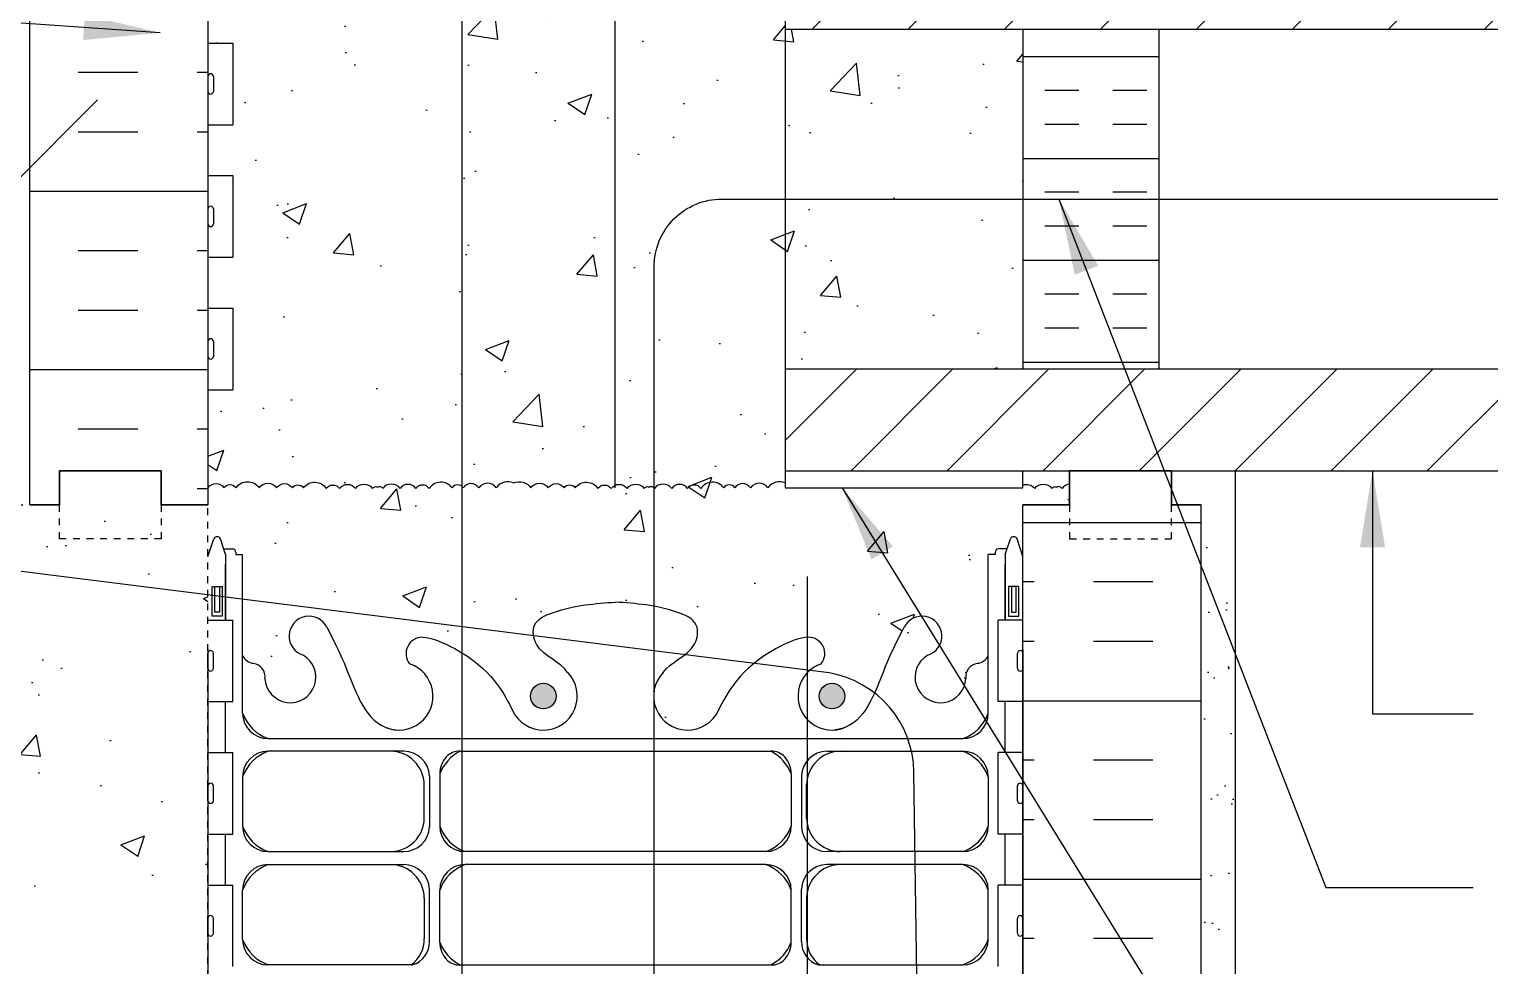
# Model space of a CAD drawing. Header units: inches. Extents: x 152.5 to 206.4, y 119 to 191.6.
# Drawn here: x 173.12 to 194.63, y 155.29 to 169.07 of the extents above; entities that cross this region are included whole.
import ezdxf

# ---------------------------------------------------------------- set-up
doc = ezdxf.new("R2010")
doc.units = ezdxf.units.IN
doc.header["$LTSCALE"] = 0.5
doc.header["$MEASUREMENT"] = 0
doc.linetypes.add('DASHED2', pattern=[0.375, 0.25, -0.125])
doc.linetypes.add('HIDDEN2', pattern=[0.1875, 0.125, -0.0625])
for name, color, linetype in [('HATCH', 12, 'Continuous'), ('Hidden2', 12, 'HIDDEN2'), ('line25', 2, 'Continuous'), ('LINE3', 3, 'Continuous'), ('LINE50', 5, 'Continuous'), ('LINE9', 9, 'Continuous'), ('TEXT', 4, 'Continuous'), ('Web_Edge', 9, 'Continuous')]:
    doc.layers.add(name, color=color, linetype=linetype)
doc.styles.add('DIM', font='romans.shx', dxfattribs={"width": 0.7})
doc.dimstyles.new('ext_12', dxfattribs={"dimscale": 12, "dimtxt": 0.09375, "dimasz": 0.09375, "dimexe": 0.09375, "dimexo": 0.0625, "dimgap": 0.0625, "dimtad": 1, "dimdec": 1, "dimzin": 3, "dimdsep": 46, "dimlunit": 4, "dimtxsty": 'DIM', "dimcen": 0.09, "dimdle": 0.09375, "dimclrt": 4, "dimadec": 0, "dimazin": 0, "dimtfac": 1, "dimtdec": 1, "dimtmove": 2, "dimatfit": 3, "dimfxl": 1, "dimfrac": 2, "dimtolj": 1, "dimtzin": 0, "dimarcsym": 0})
pattern_1 = [(180, (83.5751, 15.6684), (-2e-16, -1.5), []), (180, (83.5751, 15.1684), (-2e-16, -1.5), [0.5, -0.5]), (180, (83.5751, 14.6684), (-2e-16, -1.5), [0.5, -0.5])]
pattern_2 = [(45, (83.5751, 15.6684), (-0.707107, 0.707107), [])]
pattern_3 = [(50, (0, 0), (3.5863, -0.31376), [0.375, -4.125]), (355, (0, 0), (-0.693757, 3.76096), [0.3, -3.3]), (100.4514, (0.299, -0.026), (2.892544, 3.4472), [0.3187, -3.50571]), (46.1842, (0, 1), (5.33621, -0.8276), [0.5625, -6.1875]), (96.6356, (0.4447, 0.931), (4.67331, 4.87059), [0.47805, -5.25857]), (351.1842, (0, 1), (4.67331, 4.87059), [0.45, -4.95]), (21, (0.5, 0.75), (2.984535, -2.013094), [0.375, -4.125]), (326, (0.5, 0.75), (1.216577, 3.62575), [0.3, -3.3]), (71.4514, (0.7487, 0.5822), (4.20111, 1.612656), [0.3187, -3.50571]), (37.5, (0, 0), (0.060799, 1.664469), [0, -3.26, 0, -3.35, 0, -3.3125]), (7.5, (0, 0), (1.315348, 1.972059), [0, -1.91, 0, -3.185, 0, -1.2625]), (327.5, (-1.115, 0), (2.669112, -0.1127744), [0, -1.25, 0, -3.9, 0, -5.175]), (317.5, (-1.615, 0), (2.91593, 0.500525), [0, -1.625, 0, -2.59, 0, -3.675])]

msp = doc.modelspace()

# ---------------------------------------------------------------- hatches: boundary and pattern name
at = {"layer": 'HATCH'}
h = msp.add_hatch(dxfattribs=at)
h.set_pattern_fill('AR-CONC', color=256, scale=0.5)
h.set_pattern_definition(pattern_3)
h.paths.add_polyline_path([(184.253, 170.57), (176.32, 170.57, 0.243307), (176.118, 170.462), (176.118, 169.615), (176.077, 169.615), (176.077, 169.07), (175.827, 169.07), (175.827, 169.615), (175.753, 169.615), (175.753, 168.865), (176.118, 168.865), (176.118, 167.665), (175.753, 167.665), (175.753, 166.915), (176.118, 166.915), (176.118, 165.715), (175.753, 165.715), (175.753, 164.965), (176.118, 164.965), (176.118, 163.765), (175.753, 163.765), (175.753, 162.321, -0.522611), (175.989, 162.322, -0.520567), (176.166, 162.322, -0.520567), (176.507, 162.322, -0.520567), (176.764, 162.322, -0.520567), (176.996, 162.322, -0.520567), (177.16, 162.322, -0.520567), (177.494, 162.311, -0.520567), (177.691, 162.311, -0.520567), (177.926, 162.311, -0.520567), (178.177, 162.311, -0.434064), (178.253, 162.329, -0.434064), (178.329, 162.311, -0.520567), (178.581, 162.311, -0.520567), (178.815, 162.311, -0.520567), (179.012, 162.311, -0.520567), (179.347, 162.322, -0.520567), (179.51, 162.322, -0.520567), (179.742, 162.322, -0.520567), (179.999, 162.322, -0.357181), (180.253, 162.393, -0.357181), (180.507, 162.322, -0.520567), (180.764, 162.322, -0.520567), (180.996, 162.322, -0.520567), (181.16, 162.322, -0.520567), (181.494, 162.311, -0.520567), (181.691, 162.311, -0.520567), (181.926, 162.311, -0.520567), (182.177, 162.311, -0.434064), (182.253, 162.329, -0.434064), (182.329, 162.311, -0.520567), (182.581, 162.311, -0.520567), (182.815, 162.311, -0.520567), (183.012, 162.311, -0.520567), (183.347, 162.322, -0.520567), (183.51, 162.322, -0.520567), (183.742, 162.322, -0.520567), (183.999, 162.322, -0.357181), (184.253, 162.393), (184.253, 162.57)])
h.paths.add_polyline_path([(187.753, 169.07), (184.253, 169.07), (184.253, 164.07), (187.753, 164.07)])
h.paths.add_polyline_path([(187.753, 189.07), (180.628, 189.07), (179.628, 188.07), (179.628, 189.07), (179.628, 190.07), (178.628, 189.07), (175.753, 189.07), (175.753, 186.262, 0.088416), (175.899, 186.165), (175.989, 186.165), (175.989, 186.123, -0.249069), (176.099, 185.916), (176.099, 185.848, -0.414214), (176.037, 185.786), (175.989, 185.786), (175.989, 185.716), (176.094, 185.716, -0.155529), (176.27, 185.582, 0.180914), (176.688, 185.27), (178.268, 184.917, 0.054974), (178.595, 184.881), (181.753, 184.881), (184.911, 184.881, 0.054974), (185.238, 184.917), (186.819, 185.27, 0.180914), (187.237, 185.582, -0.155529), (187.412, 185.716), (187.517, 185.716), (187.517, 185.786), (187.47, 185.786, -0.414214), (187.407, 185.848), (187.407, 185.916, -0.249069), (187.517, 186.123), (187.517, 186.165), (187.607, 186.165, 0.088413), (187.753, 186.262)])
h = msp.add_hatch(dxfattribs=at)
h.set_pattern_fill('AR-CONC', color=256, scale=0.5)
h.set_pattern_definition(pattern_3)
edge = h.paths.add_edge_path()
edge.add_line((187.243, 179.341), (187.343, 179.341))
edge.add_line((187.343, 179.341), (187.343, 179.371))
edge.add_arc((187.393, 179.371), 0.05, 90, 180, ccw=False)
edge.add_line((187.393, 179.421), (187.519, 179.421))
edge.add_line((187.519, 179.421), (187.568, 179.571))
edge.add_arc((187.618, 179.544), 0.0567, 28.0725, 151.9275, ccw=False)
edge.add_line((187.668, 179.571), (187.753, 179.31))
edge.add_line((187.753, 179.31), (187.753, 179.341))
edge.add_line((187.753, 179.341), (187.753, 180.07))
edge.add_line((187.753, 180.07), (187.753, 182.07))
edge.add_arc((187.407, 181.709), 0.5, 46.2109, 66.4218)
edge.add_line((187.607, 182.167), (187.517, 182.167))
edge.add_line((187.517, 182.167), (187.517, 182.209))
edge.add_arc((187.657, 182.416), 0.25, 180, 235.9442, ccw=False)
edge.add_line((187.407, 182.416), (187.407, 182.483))
edge.add_arc((187.47, 182.483), 0.0625, 90, 180, ccw=False)
edge.add_line((187.47, 182.546), (187.517, 182.546))
edge.add_line((187.517, 182.546), (187.517, 182.616))
edge.add_line((187.517, 182.616), (187.412, 182.616))
edge.add_arc((187.45, 182.266), 0.352, 96.1291, 141.5331)
edge.add_arc((187.073, 182.534), 0.113, 167.8156, 334.0569, ccw=False)
edge.add_arc((186.587, 182.539), 0.375, 2.9237, 239.8675)
edge.add_arc((186.267, 181.946), 0.3, -152.403, 63.9425, ccw=False)
edge.add_spline(control_points=[(186.001, 181.807), (185.915, 181.973), (185.662, 182.463), (185.468, 183.144), (185.142, 183.275)], knot_values=[0, 0, 0, 0, 0.579211, 1.703896, 1.703896, 1.703896, 1.703896], degree=3, periodic=0)
edge.add_spline(control_points=[(185.142, 183.275), (185.093, 183.295), (185.039, 183.307), (184.982, 183.316)], knot_values=[1.703896, 1.703896, 1.703896, 1.703896, 1.875321, 1.875321, 1.875321, 1.875321], degree=3, periodic=0)
edge.add_arc((184.941, 182.817), 0.5, 85.2926, 251.7937)
edge.add_arc((184.594, 182.192), 0.242, -90, 38.2327, ccw=False)
edge.add_spline(control_points=[(184.594, 181.95), (184.473, 181.948), (183.654, 182.3), (183.409, 182.747), (183.27, 183.027)], knot_values=[0.038125, 0.038125, 0.038125, 0.038125, 0.320663, 1.237398, 1.237398, 1.237398, 1.237398], degree=3, periodic=0)
edge.add_arc((182.816, 182.817), 0.5, 24.819, 224.1875)
edge.add_spline(control_points=[(182.457, 182.469), (182.565, 182.306), (182.925, 182.215), (183.001, 181.72), (182.453, 181.484), (182.05, 181.455), (181.753, 181.434)], knot_values=[0.229407, 0.229407, 0.229407, 0.229407, 0.844432, 1.128849, 1.464331, 2.389004, 2.389004, 2.389004, 2.389004], degree=3, periodic=0)
edge.add_spline(control_points=[(181.753, 181.434), (181.457, 181.455), (181.053, 181.484), (180.505, 181.72), (180.582, 182.215), (180.942, 182.306), (181.049, 182.469)], knot_values=[0.229407, 0.229407, 0.229407, 0.229407, 1.15408, 1.489562, 1.773979, 2.389004, 2.389004, 2.389004, 2.389004], degree=3, periodic=0)
edge.add_arc((180.691, 182.817), 0.5, 315.8125, 515.181)
edge.add_spline(control_points=[(180.237, 183.027), (180.097, 182.747), (179.852, 182.3), (179.033, 181.948), (178.912, 181.95)], knot_values=[0.038125, 0.038125, 0.038125, 0.038125, 0.95486, 1.237398, 1.237398, 1.237398, 1.237398], degree=3, periodic=0)
edge.add_arc((178.912, 182.192), 0.242, 141.7673, 270, ccw=False)
edge.add_arc((178.566, 182.817), 0.5, 288.2063, 454.7074)
edge.add_spline(control_points=[(178.525, 183.316), (178.468, 183.307), (178.414, 183.295), (178.364, 183.275)], knot_values=[1.703896, 1.703896, 1.703896, 1.703896, 1.875321, 1.875321, 1.875321, 1.875321], degree=3, periodic=0)
edge.add_spline(control_points=[(178.364, 183.275), (178.038, 183.144), (177.844, 182.463), (177.591, 181.973), (177.505, 181.807)], knot_values=[0, 0, 0, 0, 1.124685, 1.703896, 1.703896, 1.703896, 1.703896], degree=3, periodic=0)
edge.add_arc((177.239, 181.946), 0.3, 116.0575, 333.031, ccw=False)
edge.add_arc((176.919, 182.539), 0.375, 300.1325, 537.0763)
edge.add_arc((176.434, 182.534), 0.113, -154.0569, 12.1844, ccw=False)
edge.add_arc((176.057, 182.266), 0.352, 38.4669, 83.8709)
edge.add_line((176.094, 182.616), (175.989, 182.616))
edge.add_line((175.989, 182.616), (175.989, 182.546))
edge.add_line((175.989, 182.546), (176.037, 182.546))
edge.add_arc((176.037, 182.483), 0.0625, 0, 90, ccw=False)
edge.add_line((176.099, 182.483), (176.099, 182.416))
edge.add_arc((175.849, 182.416), 0.25, 304.0558, 360, ccw=False)
edge.add_line((175.989, 182.209), (175.989, 182.167))
edge.add_line((175.989, 182.167), (175.899, 182.167))
edge.add_arc((176.099, 181.709), 0.5, 113.5782, 133.7891)
edge.add_line((175.753, 182.07), (175.753, 180.07))
edge.add_line((175.753, 180.07), (175.753, 179.31))
edge.add_line((175.753, 179.31), (175.838, 179.571))
edge.add_arc((175.888, 179.544), 0.0567, 28.0725, 151.9275, ccw=False)
edge.add_line((175.938, 179.571), (175.987, 179.421))
edge.add_line((175.987, 179.421), (176.113, 179.421))
edge.add_arc((176.113, 179.371), 0.05, 0, 90, ccw=False)
edge.add_line((176.163, 179.371), (176.163, 179.341))
edge.add_line((176.163, 179.341), (176.263, 179.341))
edge.add_line((176.263, 179.341), (176.263, 177.851))
edge.add_arc((176.438, 177.928), 0.19, 203.6316, 265.6964)
edge.add_arc((176.394, 177.54), 0.2, -7.1071, 81.62, ccw=False)
edge.add_arc((176.967, 177.534), 0.375, 182.9237, 419.8675)
edge.add_arc((177.241, 178.139), 0.293, 25.7984, 253.0731, ccw=False)
edge.add_spline(control_points=[(177.505, 178.267), (177.591, 178.1), (177.844, 177.61), (178.038, 176.929), (178.364, 176.799)], knot_values=[0, 0, 0, 0, 0.579211, 1.703896, 1.703896, 1.703896, 1.703896], degree=3, periodic=0)
edge.add_spline(control_points=[(178.364, 176.799), (178.414, 176.779), (178.468, 176.766), (178.525, 176.758)], knot_values=[1.703896, 1.703896, 1.703896, 1.703896, 1.875321, 1.875321, 1.875321, 1.875321], degree=3, periodic=0)
edge.add_arc((178.566, 177.256), 0.5, 265.2926, 431.7937)
edge.add_arc((178.912, 177.881), 0.242, 90, 218.2327, ccw=False)
edge.add_spline(control_points=[(178.912, 178.123), (179.033, 178.125), (179.852, 177.774), (180.097, 177.326), (180.237, 177.046)], knot_values=[0.038125, 0.038125, 0.038125, 0.038125, 0.320663, 1.237398, 1.237398, 1.237398, 1.237398], degree=3, periodic=0)
edge.add_arc((180.691, 177.256), 0.5, 204.819, 404.1875)
edge.add_spline(control_points=[(181.049, 177.605), (180.942, 177.768), (180.582, 177.858), (180.505, 178.354), (181.053, 178.59), (181.457, 178.618), (181.753, 178.639)], knot_values=[0.229407, 0.229407, 0.229407, 0.229407, 0.844432, 1.128849, 1.464331, 2.389004, 2.389004, 2.389004, 2.389004], degree=3, periodic=0)
edge.add_spline(control_points=[(181.753, 178.639), (182.05, 178.618), (182.453, 178.59), (183.001, 178.354), (182.925, 177.858), (182.565, 177.768), (182.457, 177.605)], knot_values=[0.229407, 0.229407, 0.229407, 0.229407, 1.15408, 1.489562, 1.773979, 2.389004, 2.389004, 2.389004, 2.389004], degree=3, periodic=0)
edge.add_arc((182.816, 177.256), 0.5, 135.8125, 335.181)
edge.add_spline(control_points=[(183.27, 177.046), (183.409, 177.326), (183.654, 177.774), (184.473, 178.125), (184.594, 178.123)], knot_values=[0.038125, 0.038125, 0.038125, 0.038125, 0.95486, 1.237398, 1.237398, 1.237398, 1.237398], degree=3, periodic=0)
edge.add_arc((184.594, 177.881), 0.242, -38.2327, 90, ccw=False)
edge.add_arc((184.941, 177.256), 0.5, 108.2063, 274.7074)
edge.add_spline(control_points=[(184.982, 176.758), (185.039, 176.766), (185.093, 176.779), (185.142, 176.799)], knot_values=[1.703896, 1.703896, 1.703896, 1.703896, 1.875321, 1.875321, 1.875321, 1.875321], degree=3, periodic=0)
edge.add_spline(control_points=[(185.142, 176.799), (185.468, 176.929), (185.662, 177.61), (185.915, 178.1), (186.001, 178.267)], knot_values=[0, 0, 0, 0, 1.124685, 1.703896, 1.703896, 1.703896, 1.703896], degree=3, periodic=0)
edge.add_arc((186.266, 178.139), 0.293, -73.0731, 154.2016, ccw=False)
edge.add_arc((186.539, 177.534), 0.375, 120.1325, 357.0763)
edge.add_arc((187.112, 177.54), 0.2, 98.3788, 187.1071, ccw=False)
edge.add_arc((187.069, 177.928), 0.19, 274.3061, 336.3703)
edge.add_line((187.243, 177.851), (187.243, 179.341))
edge = h.paths.add_edge_path()
edge.add_arc((187.069, 146.211), 0.19, 23.6297, 85.6939)
edge.add_arc((187.112, 146.599), 0.2, 172.8929, 261.6212, ccw=False)
edge.add_arc((186.539, 146.605), 0.375, 2.9237, 239.8675)
edge.add_arc((186.266, 146), 0.293, -154.2016, 73.0731, ccw=False)
edge.add_spline(control_points=[(186.001, 145.872), (185.915, 146.039), (185.662, 146.529), (185.468, 147.21), (185.142, 147.34)], knot_values=[0, 0, 0, 0, 0.579211, 1.703896, 1.703896, 1.703896, 1.703896], degree=3, periodic=0)
edge.add_spline(control_points=[(185.142, 147.34), (185.093, 147.36), (185.039, 147.373), (184.982, 147.381)], knot_values=[1.703896, 1.703896, 1.703896, 1.703896, 1.875321, 1.875321, 1.875321, 1.875321], degree=3, periodic=0)
edge.add_arc((184.941, 146.883), 0.5, 85.2926, 251.7937)
edge.add_arc((184.594, 146.258), 0.242, -90, 38.2327, ccw=False)
edge.add_spline(control_points=[(184.594, 146.016), (184.473, 146.014), (183.654, 146.365), (183.409, 146.813), (183.27, 147.093)], knot_values=[0.038125, 0.038125, 0.038125, 0.038125, 0.320663, 1.237398, 1.237398, 1.237398, 1.237398], degree=3, periodic=0)
edge.add_arc((182.816, 146.883), 0.5, 24.819, 224.1875)
edge.add_spline(control_points=[(182.457, 146.534), (182.565, 146.371), (182.925, 146.281), (183.001, 145.785), (182.453, 145.549), (182.05, 145.521), (181.753, 145.5)], knot_values=[0.229407, 0.229407, 0.229407, 0.229407, 0.844432, 1.128849, 1.464331, 2.389004, 2.389004, 2.389004, 2.389004], degree=3, periodic=0)
edge.add_spline(control_points=[(181.753, 145.5), (181.457, 145.521), (181.053, 145.549), (180.505, 145.785), (180.582, 146.281), (180.942, 146.371), (181.049, 146.534)], knot_values=[0.229407, 0.229407, 0.229407, 0.229407, 1.15408, 1.489562, 1.773979, 2.389004, 2.389004, 2.389004, 2.389004], degree=3, periodic=0)
edge.add_arc((180.691, 146.883), 0.5, 315.8125, 515.181)
edge.add_spline(control_points=[(180.237, 147.093), (180.097, 146.813), (179.852, 146.365), (179.033, 146.014), (178.912, 146.016)], knot_values=[0.038125, 0.038125, 0.038125, 0.038125, 0.95486, 1.237398, 1.237398, 1.237398, 1.237398], degree=3, periodic=0)
edge.add_arc((178.912, 146.258), 0.242, 141.7673, 270, ccw=False)
edge.add_arc((178.566, 146.883), 0.5, 288.2063, 454.7074)
edge.add_spline(control_points=[(178.525, 147.381), (178.468, 147.373), (178.414, 147.36), (178.364, 147.34)], knot_values=[1.703896, 1.703896, 1.703896, 1.703896, 1.875321, 1.875321, 1.875321, 1.875321], degree=3, periodic=0)
edge.add_spline(control_points=[(178.364, 147.34), (178.038, 147.21), (177.844, 146.529), (177.591, 146.039), (177.505, 145.872)], knot_values=[0, 0, 0, 0, 1.124685, 1.703896, 1.703896, 1.703896, 1.703896], degree=3, periodic=0)
edge.add_arc((177.241, 146), 0.293, 106.9269, 334.2016, ccw=False)
edge.add_arc((176.967, 146.605), 0.375, 300.1325, 537.0763)
edge.add_arc((176.394, 146.599), 0.2, -81.62, 7.1071, ccw=False)
edge.add_arc((176.438, 146.211), 0.19, 94.3036, 156.3684)
edge.add_line((176.263, 146.288), (176.263, 144.798))
edge.add_line((176.263, 144.798), (176.163, 144.798))
edge.add_line((176.163, 144.798), (176.163, 144.768))
edge.add_arc((176.113, 144.768), 0.05, -90, 0, ccw=False)
edge.add_line((176.113, 144.718), (175.987, 144.718))
edge.add_line((175.987, 144.718), (175.938, 144.568))
edge.add_arc((175.888, 144.595), 0.0567, 208.0725, 331.9275, ccw=False)
edge.add_line((175.838, 144.568), (175.753, 144.829))
edge.add_line((175.753, 144.829), (175.753, 144.069))
edge.add_line((175.753, 144.069), (180.955, 144.069))
edge.add_line((180.955, 144.069), (181.951, 143.072))
edge.add_line((181.951, 143.072), (181.951, 144.072))
edge.add_line((181.951, 144.072), (181.951, 145.072))
edge.add_line((181.951, 145.072), (182.955, 144.069))
edge.add_line((182.955, 144.069), (187.753, 144.069))
edge.add_line((187.753, 144.069), (187.753, 144.829))
edge.add_line((187.753, 144.829), (187.668, 144.568))
edge.add_arc((187.618, 144.595), 0.0567, 208.0725, 331.9275, ccw=False)
edge.add_line((187.568, 144.568), (187.519, 144.718))
edge.add_line((187.519, 144.718), (187.393, 144.718))
edge.add_arc((187.393, 144.768), 0.05, 180, 270, ccw=False)
edge.add_line((187.343, 144.768), (187.343, 144.798))
edge.add_line((187.343, 144.798), (187.243, 144.798))
edge.add_line((187.243, 144.798), (187.243, 146.288))
h = msp.add_hatch(dxfattribs=at)
h.set_pattern_fill('INSUL', color=256, scale=7, style=0)
h.set_pattern_definition([(0, (-2750.4083, -234.94), (0, 2.625), []), (0, (-2750.4083, -234.065), (0, 2.625), [0.875, -0.875]), (0, (-2750.4083, -233.19), (0, 2.625), [0.875, -0.875])])
h.paths.add_polyline_path([(173.128, 162.07), (173.566, 162.07), (173.566, 162.57), (175.066, 162.57), (175.066, 162.07), (175.753, 162.07), (175.753, 180.07), (175.066, 180.07), (175.066, 180.57), (173.566, 180.57), (173.566, 180.07), (173.128, 180.07)])
h = msp.add_hatch(dxfattribs=at)
h.set_pattern_fill('ANSI31', color=256, scale=8, style=0)
h.set_pattern_definition(pattern_2)
h.paths.add_polyline_path([(199.008, 169.07), (199.008, 170.57), (184.253, 170.57), (184.253, 169.07)])
h = msp.add_hatch(dxfattribs=at)
h.set_pattern_fill('INSUL', color=256, scale=4, angle=180, style=0)
h.set_pattern_definition(pattern_1)
h.paths.add_polyline_path([(189.753, 169.07), (187.753, 169.07), (187.753, 166.571), (189.753, 166.571)])
h = msp.add_hatch(dxfattribs=at)
h.set_pattern_fill('INSUL', color=256, scale=4, angle=180, style=0)
h.set_pattern_definition(pattern_1)
h.paths.add_polyline_path([(187.753, 164.07), (189.753, 164.07), (189.753, 166.571), (187.753, 166.571)])
h = msp.add_hatch(dxfattribs=at)
h.set_pattern_fill('ANSI31', color=256, scale=8, style=0)
h.set_pattern_definition(pattern_2)
h.paths.add_polyline_path([(199.008, 162.57), (199.008, 164.07), (184.253, 164.07), (184.253, 162.57)])
h = msp.add_hatch(dxfattribs=at)
h.set_pattern_fill('AR-CONC', color=256, scale=0.5)
edge = h.paths.add_edge_path()
edge.add_line((187.243, 161.341), (187.343, 161.341))
edge.add_line((187.343, 161.341), (187.343, 161.371))
edge.add_arc((187.393, 161.371), 0.05, 90, 180, ccw=False)
edge.add_line((187.393, 161.421), (187.519, 161.421))
edge.add_line((187.519, 161.421), (187.568, 161.571))
edge.add_arc((187.618, 161.544), 0.0567, 28.0725, 151.9275, ccw=False)
edge.add_line((187.668, 161.571), (187.753, 161.31))
edge.add_line((187.753, 161.31), (187.753, 162.07))
edge.add_line((187.753, 162.07), (188.441, 162.07))
edge.add_line((188.441, 162.07), (188.441, 162.376))
edge.add_arc((188.455, 162.223), 0.153, 95.3222, 145)
edge.add_arc((188.283, 162.285), 0.0536, 29.6439, 123.4997)
edge.add_arc((188.224, 162.285), 0.0536, 56.5003, 150.3561)
edge.add_arc((188.052, 162.223), 0.153, 35, 145)
edge.add_arc((187.808, 162.229), 0.143, 35, 112.6796)
edge.add_line((187.753, 162.361), (187.753, 162.32))
edge.add_line((187.753, 162.32), (184.253, 162.32))
edge.add_line((184.253, 162.32), (184.253, 162.393))
edge.add_arc((184.17, 162.202), 0.208, 66.3769, 145)
edge.add_arc((183.871, 162.232), 0.157, 35, 145)
edge.add_arc((183.626, 162.241), 0.142, 35, 145)
edge.add_arc((183.428, 162.265), 0.1, 35, 145)
edge.add_arc((183.183, 162.199), 0.204, 36.87, 146.87)
edge.add_arc((182.914, 162.242), 0.12, 35, 145)
edge.add_arc((182.698, 162.229), 0.143, 35, 145)
edge.add_arc((182.455, 162.223), 0.153, 35, 145)
edge.add_arc((182.283, 162.285), 0.0536, 29.6439, 123.4997)
edge.add_arc((182.224, 162.285), 0.0536, 56.5003, 150.3561)
edge.add_arc((182.052, 162.223), 0.153, 35, 145)
edge.add_arc((181.808, 162.229), 0.143, 35, 145)
edge.add_arc((181.593, 162.242), 0.12, 35, 145)
edge.add_arc((181.323, 162.199), 0.204, 33.13, 143.13)
edge.add_arc((181.078, 162.265), 0.1, 35, 145)
edge.add_arc((180.88, 162.241), 0.142, 35, 145)
edge.add_arc((180.636, 162.232), 0.157, 35, 145)
edge.add_arc((180.337, 162.202), 0.208, 35, 113.6231)
edge.add_arc((180.17, 162.202), 0.208, 66.3769, 145)
edge.add_arc((179.871, 162.232), 0.157, 35, 145)
edge.add_arc((179.626, 162.241), 0.142, 35, 145)
edge.add_arc((179.428, 162.265), 0.1, 35, 145)
edge.add_arc((179.183, 162.199), 0.204, 36.87, 146.87)
edge.add_arc((178.914, 162.242), 0.12, 35, 145)
edge.add_arc((178.698, 162.229), 0.143, 35, 145)
edge.add_arc((178.455, 162.223), 0.153, 35, 145)
edge.add_arc((178.283, 162.285), 0.0536, 29.6439, 123.4997)
edge.add_arc((178.224, 162.285), 0.0536, 56.5003, 150.3561)
edge.add_arc((178.052, 162.223), 0.153, 35, 145)
edge.add_arc((177.808, 162.229), 0.143, 35, 145)
edge.add_arc((177.593, 162.242), 0.12, 35, 145)
edge.add_arc((177.323, 162.199), 0.204, 33.13, 143.13)
edge.add_arc((177.078, 162.265), 0.1, 35, 145)
edge.add_arc((176.88, 162.241), 0.142, 35, 145)
edge.add_arc((176.636, 162.232), 0.157, 35, 145)
edge.add_arc((176.337, 162.202), 0.208, 35, 145)
edge.add_arc((176.077, 162.26), 0.108, 35, 145)
edge.add_arc((175.871, 162.24), 0.143, 35, 145.3683)
edge.add_line((175.753, 162.321), (175.753, 162.07))
edge.add_line((175.753, 162.07), (175.753, 161.31))
edge.add_line((175.753, 161.31), (175.838, 161.571))
edge.add_arc((175.888, 161.544), 0.0567, 28.0725, 151.9275, ccw=False)
edge.add_line((175.938, 161.571), (175.987, 161.421))
edge.add_line((175.987, 161.421), (176.113, 161.421))
edge.add_arc((176.113, 161.371), 0.05, 0, 90, ccw=False)
edge.add_line((176.163, 161.371), (176.163, 161.341))
edge.add_line((176.163, 161.341), (176.263, 161.341))
edge.add_line((176.263, 161.341), (176.263, 159.851))
edge.add_arc((176.438, 159.928), 0.19, 203.6316, 265.6964)
edge.add_arc((176.394, 159.54), 0.2, -7.1071, 81.62, ccw=False)
edge.add_arc((176.967, 159.534), 0.375, 182.9237, 419.8675)
edge.add_arc((177.241, 160.139), 0.293, 25.7984, 253.0731, ccw=False)
edge.add_spline(control_points=[(177.505, 160.267), (177.591, 160.1), (177.844, 159.61), (178.038, 158.929), (178.364, 158.799)], knot_values=[0, 0, 0, 0, 0.579211, 1.703896, 1.703896, 1.703896, 1.703896], degree=3, periodic=0)
edge.add_spline(control_points=[(178.364, 158.799), (178.414, 158.779), (178.468, 158.766), (178.525, 158.758)], knot_values=[1.703896, 1.703896, 1.703896, 1.703896, 1.875321, 1.875321, 1.875321, 1.875321], degree=3, periodic=0)
edge.add_arc((178.566, 159.256), 0.5, 265.2926, 431.7937)
edge.add_arc((178.912, 159.881), 0.242, 90, 218.2327, ccw=False)
edge.add_spline(control_points=[(178.912, 160.123), (179.033, 160.125), (179.852, 159.774), (180.097, 159.326), (180.237, 159.046)], knot_values=[0.038125, 0.038125, 0.038125, 0.038125, 0.320663, 1.237398, 1.237398, 1.237398, 1.237398], degree=3, periodic=0)
edge.add_arc((180.691, 159.256), 0.5, 204.819, 404.1875)
edge.add_spline(control_points=[(181.049, 159.605), (180.942, 159.768), (180.582, 159.858), (180.505, 160.354), (181.053, 160.59), (181.457, 160.618), (181.753, 160.639)], knot_values=[0.229407, 0.229407, 0.229407, 0.229407, 0.844432, 1.128849, 1.464331, 2.389004, 2.389004, 2.389004, 2.389004], degree=3, periodic=0)
edge.add_spline(control_points=[(181.753, 160.639), (182.05, 160.618), (182.453, 160.59), (183.001, 160.354), (182.925, 159.858), (182.565, 159.768), (182.457, 159.605)], knot_values=[0.229407, 0.229407, 0.229407, 0.229407, 1.15408, 1.489562, 1.773979, 2.389004, 2.389004, 2.389004, 2.389004], degree=3, periodic=0)
edge.add_arc((182.816, 159.256), 0.5, 135.8125, 335.181)
edge.add_spline(control_points=[(183.27, 159.046), (183.409, 159.326), (183.654, 159.774), (184.473, 160.125), (184.594, 160.123)], knot_values=[0.038125, 0.038125, 0.038125, 0.038125, 0.95486, 1.237398, 1.237398, 1.237398, 1.237398], degree=3, periodic=0)
edge.add_arc((184.594, 159.881), 0.242, -38.2327, 90, ccw=False)
edge.add_arc((184.941, 159.256), 0.5, 108.2063, 274.7074)
edge.add_spline(control_points=[(184.982, 158.758), (185.039, 158.766), (185.093, 158.779), (185.142, 158.799)], knot_values=[1.703896, 1.703896, 1.703896, 1.703896, 1.875321, 1.875321, 1.875321, 1.875321], degree=3, periodic=0)
edge.add_spline(control_points=[(185.142, 158.799), (185.468, 158.929), (185.662, 159.61), (185.915, 160.1), (186.001, 160.267)], knot_values=[0, 0, 0, 0, 1.124685, 1.703896, 1.703896, 1.703896, 1.703896], degree=3, periodic=0)
edge.add_arc((186.266, 160.139), 0.293, -73.0731, 154.2016, ccw=False)
edge.add_arc((186.539, 159.534), 0.375, 120.1325, 357.0763)
edge.add_arc((187.112, 159.54), 0.2, 98.3788, 187.1071, ccw=False)
edge.add_arc((187.069, 159.928), 0.19, 274.3061, 336.3703)
edge.add_line((187.243, 159.851), (187.243, 161.341))
h = msp.add_hatch(dxfattribs=at)
h.set_pattern_fill('INSUL', color=256, scale=7, style=0)
h.set_pattern_definition([(180, (3113.9148, -252.94), (0, 2.625), []), (180, (3113.9148, -252.065), (0, 2.625), [0.875, -0.875]), (180, (3113.9148, -251.19), (0, 2.625), [0.875, -0.875])])
h.paths.add_polyline_path([(190.378, 144.07), (189.941, 144.07), (189.941, 144.57), (188.441, 144.57), (188.441, 144.07), (187.753, 144.07), (187.753, 162.07), (188.441, 162.07), (188.441, 162.57), (189.941, 162.57), (189.941, 162.07), (190.378, 162.07)])
h = msp.add_hatch(dxfattribs=at)
h.set_pattern_fill('INSUL', color=256, scale=7, style=0)
h.set_pattern_definition([(0, (-2826.7375, -278.5128), (0, 2.625), []), (0, (-2826.7375, -277.6378), (0, 2.625), [0.875, -0.875]), (0, (-2826.7375, -276.7628), (0, 2.625), [0.875, -0.875])])
h.paths.add_polyline_path([(170.328, 157.07, -0.079579), (169.328, 160.32), (169.328, 162.07), (168.628, 162.07), (168.628, 157.07, 0.131652), (169.298, 154.57), (173.036, 148.42, -0.10438), (173.128, 147.945), (173.128, 144.07), (173.566, 144.07), (173.566, 144.57), (175.066, 144.57), (175.066, 144.07), (175.753, 144.07), (175.753, 147.32), (175.503, 147.32), (175.503, 147.695)])
h = msp.add_hatch(dxfattribs=at)
h.set_pattern_fill('AR-CONC', color=256, scale=0.5, style=0)
h.set_pattern_definition([(50, (-2826.7375, -278.5128), (3.586301, -0.3137607), [0.375, -4.125]), (355, (-2826.7375, -278.5128), (-0.6937567, 3.7609607), [0.3, -3.3]), (100.4514, (-2826.4387, -278.539), (2.892547, 3.4471977), [0.318701, -3.5057106]), (46.1842, (-2826.7375, -277.5128), (5.336205, -0.827595), [0.5625, -6.1875]), (96.6356, (-2826.293, -277.582), (4.6733135, 4.870589), [0.478051, -5.258565]), (351.1842, (-2826.7375, -277.513), (4.67331, 4.870593), [0.45, -4.95]), (21, (-2826.2375, -277.7628), (2.9845353, -2.0130945), [0.375, -4.125]), (326, (-2826.2375, -277.7628), (1.2165767, 3.6257502), [0.3, -3.3]), (71.4514, (-2825.9888, -277.9305), (4.201113, 1.6126525), [0.318701, -3.5057106]), (37.5, (-2826.7375, -278.5128), (0.0607993, 1.66446927), [0, -3.26, 0, -3.35, 0, -3.3125]), (7.5, (-2826.7375, -278.5128), (1.3153477, 1.9720586), [0, -1.91, 0, -3.185, 0, -1.2625]), (327.5, (-2827.8525, -278.5128), (2.6691122, -0.11277436), [0, -1.25, 0, -3.9, 0, -5.175]), (317.5, (-2828.3525, -278.5128), (2.9159308, 0.500525), [0, -1.625, 0, -2.59, 0, -3.675])])
h.paths.add_polyline_path([(175.503, 147.695), (175.503, 147.32), (175.753, 147.32), (175.753, 162.07), (171.128, 162.07), (171.128, 160.57, -1), (170.628, 160.57), (170.628, 162.07), (169.328, 162.07), (169.328, 160.32, 0.079579), (170.328, 157.07)])
h = msp.add_hatch(dxfattribs=at)
h.set_pattern_fill('AR-SAND', color=256, scale=0.5, style=0)
h.set_pattern_definition([(37.5, (70.7108, 77.40454), (-0.0314967, 0.963412), [0, -0.76, 0, -0.85, 0, -0.8125]), (7.5, (70.7108, 77.4045), (0.884888, 1.411073), [0, -0.41, 0, -0.685, 0, -0.2625]), (327.5, (70.0958, 77.40454), (1.557071, 0.0028295), [0, -0.25, 0, -0.9, 0, -1.175]), (317.5, (70.0958, 77.4045), (1.503063, 0.438838), [0, -0.125, 0, -0.59, 0, -0.675])])
h.paths.add_polyline_path([(190.878, 156.636), (190.378, 156.636), (190.378, 144.07), (190.878, 144.071)])
h.paths.add_polyline_path([(190.878, 161.57), (190.378, 161.57), (190.378, 156.636), (190.878, 156.636)])
at = {"layer": 'LINE3'}
for points in [[(180.503, 159.256, 1), (180.878, 159.256, 1)], [(184.753, 159.256, 1), (185.128, 159.256, 1)]]:
    msp.add_hatch(color=256, dxfattribs=at).paths.add_polyline_path(points)

# ---------------------------------------------------------------- linework, layer by layer
at = {"layer": 'HATCH'}
for points in [[(175.754, 162.322, -0.520567), (175.989, 162.322, -0.520567), (176.166, 162.322, -0.520567), (176.507, 162.322, -0.520567), (176.764, 162.322, -0.520567), (176.996, 162.322, -0.520567), (177.16, 162.322, -0.520567), (177.494, 162.311, -0.520567), (177.691, 162.311, -0.520567), (177.926, 162.311, -0.520567), (178.177, 162.311, -0.434064), (178.253, 162.329, -0.434064)], [(180.253, 162.393, 0.357181), (179.999, 162.322, 0.520567), (179.742, 162.322, 0.520567), (179.51, 162.322, 0.520567), (179.347, 162.322, 0.520567), (179.012, 162.311, 0.520567), (178.815, 162.311, 0.520567), (178.581, 162.311, 0.520567), (178.329, 162.311, 0.434064), (178.253, 162.329)], [(180.253, 162.393, -0.357181), (180.507, 162.322, -0.520567), (180.764, 162.322, -0.520567), (180.996, 162.322, -0.520567), (181.16, 162.322, -0.520567), (181.494, 162.311, -0.520567), (181.691, 162.311, -0.520567), (181.926, 162.311, -0.520567), (182.177, 162.311, -0.434064), (182.253, 162.329)], [(184.253, 162.393, 0.357181), (183.999, 162.322, 0.520567), (183.742, 162.322, 0.520567), (183.51, 162.322, 0.520567), (183.347, 162.322, 0.520567), (183.012, 162.311, 0.520567), (182.815, 162.311, 0.520567), (182.581, 162.311, 0.520567), (182.329, 162.311, 0.434064), (182.253, 162.329)], [(187.753, 162.361, -0.352546), (187.926, 162.311, -0.520567), (188.177, 162.311, -0.434064), (188.253, 162.329)], [(188.441, 162.376, 0.22022), (188.329, 162.311, 0.434064), (188.253, 162.329)]]:
    msp.add_lwpolyline(points, format="xyb", dxfattribs=at)
at = {"layer": 'Hidden2'}
for p, q in [((171.128, 162.07), (173.128, 162.07)), ((175.753, 147.32), (175.753, 162.07))]:
    msp.add_line(p, q, dxfattribs=at)
msp.add_lwpolyline([(173.128, 162.07), (173.566, 162.07), (173.566, 162.57), (175.066, 162.57), (175.066, 162.07), (175.753, 162.07)], dxfattribs=at)
at = {"layer": 'line25'}
for p, q in [((175.753, 180.07), (175.753, 162.07)), ((184.253, 170.57), (184.253, 162.57)), ((175.753, 168.865), (176.118, 168.865)), ((175.753, 168.865), (176.118, 168.865)), ((176.118, 168.865), (176.118, 167.665)), ((176.118, 168.865), (176.118, 167.665)), ((175.793, 168.415), (175.793, 168.415)), ((175.753, 168.375), (175.753, 168.155)), ((175.753, 168.32), (175.753, 168.32)), ((175.753, 168.21), (175.753, 168.21)), ((175.833, 168.375), (175.833, 168.155)), ((175.793, 168.115), (175.793, 168.115)), ((175.753, 167.665), (176.118, 167.665)), ((175.753, 167.665), (176.118, 167.665)), ((175.753, 166.915), (176.118, 166.915)), ((175.753, 166.915), (176.118, 166.915)), ((176.118, 166.915), (176.118, 165.715)), ((176.118, 166.915), (176.118, 165.715)), ((175.753, 166.425), (175.753, 166.205)), ((175.753, 166.37), (175.753, 166.37)), ((175.753, 166.26), (175.753, 166.26)), ((175.833, 166.425), (175.833, 166.205)), ((175.793, 166.165), (175.793, 166.165)), ((175.753, 165.715), (176.118, 165.715)), ((175.753, 165.715), (176.118, 165.715)), ((175.753, 164.965), (176.118, 164.965)), ((175.753, 164.965), (176.118, 164.965)), ((176.118, 164.965), (176.118, 163.765)), ((176.118, 164.965), (176.118, 163.765)), ((175.753, 164.475), (175.753, 164.255)), ((175.753, 164.42), (175.753, 164.42)), ((175.793, 164.515), (175.793, 164.515)), ((175.833, 164.475), (175.833, 164.255)), ((175.753, 164.31), (175.753, 164.31)), ((175.793, 164.215), (175.793, 164.215)), ((175.753, 163.765), (176.118, 163.765)), ((175.753, 163.765), (176.118, 163.765)), ((184.253, 162.57), (184.253, 162.32)), ((184.253, 162.57), (199.008, 162.57)), ((187.753, 162.32), (187.753, 162.57)), ((184.253, 162.32), (187.753, 162.32)), ((187.753, 144.074), (187.753, 162.07)), ((175.753, 160.375), (176.118, 160.375)), ((176.118, 159.175), (176.118, 160.375)), ((187.753, 160.375), (187.388, 160.375)), ((187.388, 159.175), (187.388, 160.375)), ((175.753, 159.665), (175.753, 159.885)), ((175.753, 159.83), (175.753, 159.83)), ((175.793, 159.925), (175.793, 159.925)), ((175.833, 159.665), (175.833, 159.885)), ((187.673, 159.665), (187.673, 159.885)), ((187.713, 159.925), (187.713, 159.925)), ((187.753, 159.665), (187.753, 159.885)), ((187.753, 159.83), (187.753, 159.83)), ((175.753, 159.72), (175.753, 159.72)), ((175.793, 159.625), (175.793, 159.625)), ((187.713, 159.625), (187.713, 159.625)), ((187.753, 159.72), (187.753, 159.72)), ((175.753, 159.175), (176.118, 159.175)), ((187.753, 159.175), (187.388, 159.175)), ((175.753, 158.425), (176.118, 158.425)), ((176.118, 157.225), (176.118, 158.425)), ((187.753, 158.425), (187.388, 158.425)), ((187.388, 157.225), (187.388, 158.425)), ((175.753, 157.715), (175.753, 157.935)), ((175.753, 157.88), (175.753, 157.88)), ((175.793, 157.975), (175.793, 157.975)), ((175.833, 157.715), (175.833, 157.935)), ((187.673, 157.715), (187.673, 157.935)), ((187.713, 157.975), (187.713, 157.975)), ((187.753, 157.715), (187.753, 157.935)), ((187.753, 157.88), (187.753, 157.88)), ((175.753, 157.77), (175.753, 157.77)), ((175.793, 157.675), (175.793, 157.675)), ((187.713, 157.675), (187.713, 157.675)), ((187.753, 157.77), (187.753, 157.77)), ((175.753, 157.225), (176.118, 157.225)), ((187.753, 157.225), (187.388, 157.225)), ((175.753, 156.475), (176.118, 156.475)), ((176.118, 155.275), (176.118, 156.475)), ((187.753, 156.475), (187.388, 156.475)), ((187.388, 155.275), (187.388, 156.475)), ((175.753, 155.765), (175.753, 155.985)), ((175.753, 155.93), (175.753, 155.93)), ((175.793, 156.025), (175.793, 156.025)), ((175.833, 155.765), (175.833, 155.985)), ((187.673, 155.765), (187.673, 155.985)), ((187.713, 156.025), (187.713, 156.025)), ((187.753, 155.765), (187.753, 155.985)), ((187.753, 155.93), (187.753, 155.93)), ((175.753, 155.82), (175.753, 155.82)), ((175.793, 155.725), (175.793, 155.725)), ((187.713, 155.725), (187.713, 155.725)), ((187.753, 155.82), (187.753, 155.82))]:
    msp.add_line(p, q, dxfattribs=at)
for centre, start, end in [((175.793, 168.375), 90, 180), ((175.793, 168.375), 0, 90), ((175.793, 168.155), 180, 270), ((175.793, 168.155), 270, 0), ((175.793, 166.425), 90, 180), ((175.793, 166.425), 0, 90), ((175.793, 166.205), 180, 270), ((175.793, 166.205), 270, 0), ((175.793, 164.475), 90, 180), ((175.793, 164.475), 0, 90), ((175.793, 164.255), 180, 270), ((175.793, 164.255), 270, 0), ((175.793, 159.885), 90, 180), ((175.793, 159.885), 360, 90), ((187.713, 159.885), 90, 180), ((187.713, 159.885), 0, 90), ((175.793, 159.665), 180, 270), ((175.793, 159.665), 270, 0), ((187.713, 159.665), 180, 270), ((187.713, 159.665), 270, 0), ((175.793, 157.935), 90, 180), ((175.793, 157.935), 360, 90), ((187.713, 157.935), 90, 180), ((187.713, 157.935), 0, 90), ((175.793, 157.715), 180, 270), ((175.793, 157.715), 270, 0), ((187.713, 157.715), 180, 270), ((187.713, 157.715), 270, 0), ((175.793, 155.985), 90, 180), ((175.793, 155.985), 360, 90), ((187.713, 155.985), 90, 180), ((187.713, 155.985), 0, 90), ((175.793, 155.765), 180, 270), ((175.793, 155.765), 270, 0), ((187.713, 155.765), 180, 270), ((187.713, 155.765), 270, 0)]:
    msp.add_arc(centre, 0.04, start, end, dxfattribs=at)
at = {"layer": 'LINE3'}
for p, q in [((181.742, 189.069), (181.742, 162.322)), ((179.493, 187.414), (179.493, 144.068)), ((184.899, 159.596), (171.35, 161.299)), ((184.576, 161.017), (184.576, 144.069)), ((186.239, 151.829), (186.148, 158.138))]:
    msp.add_line(p, q, dxfattribs=at)
at = {"layer": 'LINE3', "linetype": 'Continuous'}
msp.add_lwpolyline([(182.322, 154.571), (182.322, 165.571, -0.414214), (183.322, 166.571), (197.701, 166.571)], format="xyb", dxfattribs=at)
at = {"layer": 'LINE3'}
for centre in [(180.691, 159.256), (184.941, 159.256)]:
    msp.add_circle(centre, 0.188, dxfattribs=at)
msp.add_arc((184.648, 158.117), 1.5, 0.8213, 80.3999, dxfattribs=at)
at = {"layer": 'LINE50'}
for p, q in [((173.128, 162.07), (173.128, 180.07)), ((190.378, 144.075), (190.378, 162.07))]:
    msp.add_line(p, q, dxfattribs=at)
for points in [[(173.128, 162.07), (173.566, 162.07), (173.566, 162.57), (175.066, 162.57), (175.066, 162.07), (175.753, 162.07)], [(175.753, 162.07), (175.066, 162.07), (175.066, 162.57), (173.566, 162.57), (173.566, 162.07), (173.128, 162.07)], [(190.378, 162.07), (189.941, 162.07), (189.941, 162.57), (188.441, 162.57), (188.441, 162.07), (187.753, 162.07)], [(187.753, 162.07), (188.441, 162.07), (188.441, 162.57), (189.941, 162.57), (189.941, 162.07), (190.378, 162.07)]]:
    msp.add_lwpolyline(points, dxfattribs=at)
at = {"layer": 'LINE9'}
for p, q in [((184.253, 169.07), (199.008, 169.07)), ((187.753, 169.07), (187.753, 164.07)), ((189.753, 169.07), (189.753, 164.07)), ((172.894, 166.796), (174.128, 168.031)), ((184.253, 164.07), (199.008, 164.07)), ((190.878, 162.57), (190.878, 144.075))]:
    msp.add_line(p, q, dxfattribs=at)
at = {"layer": 'LINE9', "linetype": 'DASHED2', "ltscale": 0.15}
for points in [[(175.066, 162.07), (175.066, 162.07), (175.066, 161.57), (173.566, 161.57), (173.566, 162.07), (173.566, 162.07)], [(188.441, 162.07), (188.441, 162.07), (188.441, 161.57), (189.941, 161.57), (189.941, 162.07), (189.941, 162.07)]]:
    msp.add_lwpolyline(points, dxfattribs=at)
at = {"layer": 'Web_Edge'}
for p, q in [((175.753, 161.31), (175.838, 161.571)), ((176.013, 161.341), (175.938, 161.571)), ((187.493, 161.341), (187.568, 161.571)), ((187.753, 161.31), (187.668, 161.571)), ((175.987, 161.421), (176.113, 161.421)), ((176.013, 161.341), (176.013, 160.375)), ((176.163, 161.371), (176.163, 161.371)), ((176.163, 161.371), (176.163, 161.341)), ((176.163, 161.341), (176.263, 161.341)), ((176.263, 159.006), (176.263, 161.341)), ((187.343, 161.341), (187.243, 161.341)), ((187.243, 159.006), (187.243, 161.341)), ((187.343, 161.371), (187.343, 161.371)), ((187.343, 161.371), (187.343, 161.341)), ((187.519, 161.421), (187.393, 161.421)), ((187.493, 161.341), (187.493, 160.375)), ((176.638, 158.631), (186.868, 158.631)), ((178.638, 158.444), (176.638, 158.444)), ((179.465, 158.444), (184.076, 158.444)), ((184.868, 158.444), (186.868, 158.444)), ((179.013, 158.082), (179.013, 157.329)), ((179.166, 158.112), (179.166, 157.343)), ((184.341, 158.112), (184.341, 157.343)), ((184.493, 158.082), (184.493, 157.329)), ((176.263, 158.069), (176.263, 157.343)), ((178.938, 157.461), (178.938, 157.958)), ((184.568, 157.461), (184.568, 157.958)), ((187.243, 158.069), (187.243, 157.343)), ((176.638, 156.968), (178.638, 156.968)), ((183.966, 156.968), (179.541, 156.968)), ((186.868, 156.968), (184.868, 156.968)), ((176.638, 156.777), (178.638, 156.777)), ((183.966, 156.777), (179.541, 156.777)), ((186.868, 156.777), (184.868, 156.777)), ((176.263, 155.676), (176.263, 156.402)), ((179.013, 155.646), (179.013, 156.415)), ((179.166, 155.632), (179.166, 156.402)), ((184.341, 155.632), (184.341, 156.402)), ((184.493, 155.646), (184.493, 156.415)), ((187.243, 155.676), (187.243, 156.402)), ((178.938, 156.284), (178.938, 155.687)), ((184.568, 156.284), (184.568, 155.687)), ((178.762, 155.301), (176.638, 155.301)), ((179.465, 155.301), (184.076, 155.301)), ((184.745, 155.301), (186.868, 155.301))]:
    msp.add_line(p, q, dxfattribs=at)
for points in [[(176.013, 160.375), (176.013, 161.191)], [(187.493, 160.375), (187.493, 161.191)], [(175.753, 159.941), (175.753, 153.07)], [(187.753, 159.941), (187.753, 153.07)], [(176.013, 158.425), (176.013, 159.175)], [(187.493, 158.425), (187.493, 159.175)], [(176.013, 156.475), (176.013, 157.225)], [(187.493, 156.475), (187.493, 157.225)]]:
    msp.add_lwpolyline(points, dxfattribs=at)
for points in [[(175.963, 160.431), (175.813, 160.431), (175.813, 160.871), (175.963, 160.871)], [(175.923, 160.491), (175.853, 160.491), (175.853, 160.871), (175.923, 160.871)], [(187.543, 160.431), (187.693, 160.431), (187.693, 160.871), (187.543, 160.871)], [(187.583, 160.491), (187.653, 160.491), (187.653, 160.871), (187.583, 160.871)]]:
    msp.add_lwpolyline(points, close=True, dxfattribs=at)
for centre, radius, start, end in [((175.888, 161.544), 0.0567, 28.0725, 151.9275), ((187.618, 161.544), 0.0567, 28.0725, 151.9275), ((176.113, 161.371), 0.05, 0, 90), ((187.393, 161.371), 0.05, 90, 180), ((177.241, 160.139), 0.293, 25.7984, 253.0731), ((186.266, 160.139), 0.293, 286.9269, 154.2016), ((178.912, 159.881), 0.242, 90, 218.2327), ((184.594, 159.881), 0.242, 321.7673, 90), ((176.438, 159.928), 0.19, 203.6316, 265.6964), ((176.967, 159.534), 0.375, 182.9237, 59.8675), ((186.539, 159.534), 0.375, 120.1325, 357.0763), ((187.069, 159.928), 0.19, 274.3036, 336.3684), ((176.394, 159.54), 0.2, 352.8929, 81.62), ((178.566, 159.256), 0.5, 246.2139, 71.7937), ((180.691, 159.256), 0.5, 204.819, 44.1875), ((182.816, 159.256), 0.5, 135.8125, 335.181), ((184.941, 159.256), 0.5, 108.2063, 293.7861), ((187.112, 159.54), 0.2, 98.38, 187.1071), ((176.845, 159.213), 0.618, 199.5703, 250.431), ((176.638, 159.006), 0.375, 180.0021, 269.9991), ((186.661, 159.213), 0.618, 289.569, 340.4297), ((186.868, 159.006), 0.375, 270.0009, 359.9979), ((176.845, 157.862), 0.617, 109.5682, 160.4318), ((176.638, 158.069), 0.375, 90, 180), ((178.438, 157.944), 0.5, 0.8073, 90), ((178.638, 158.069), 0.375, 2.0304, 90), ((179.749, 157.888), 0.624, 117.0966, 159.0881), ((179.542, 158.112), 0.376, 138.3704, 179.9486), ((179.448, 158.194), 0.25, 86.1209, 138.3704), ((183.758, 157.888), 0.624, 20.9119, 62.9034), ((184.059, 158.194), 0.25, 41.6296, 93.8791), ((183.965, 158.112), 0.376, 0.0514, 41.6296), ((184.868, 158.069), 0.375, 90, 177.9696), ((185.068, 157.944), 0.5, 90, 179.1927), ((186.661, 157.862), 0.617, 19.5682, 70.4318), ((186.868, 158.069), 0.375, 360, 90), ((178.438, 157.468), 0.5, 270, 359.1927), ((185.068, 157.468), 0.5, 180.8073, 270), ((176.845, 157.55), 0.617, 199.5682, 250.4318), ((176.638, 157.343), 0.375, 180, 270), ((178.638, 157.343), 0.375, 270, 357.9696), ((179.748, 157.55), 0.617, 199.5682, 250.4318), ((179.541, 157.343), 0.375, 180, 270), ((183.759, 157.55), 0.617, 289.5682, 340.4318), ((183.966, 157.343), 0.375, 270, 360), ((184.868, 157.343), 0.375, 182.0304, 270), ((186.661, 157.55), 0.617, 289.5682, 340.4318), ((186.868, 157.343), 0.375, 270, 0), ((176.845, 156.195), 0.617, 109.5682, 160.4318), ((176.638, 156.402), 0.375, 90, 180), ((178.438, 156.277), 0.5, 0.8073, 90), ((178.638, 156.402), 0.375, 2.0304, 90), ((179.748, 156.195), 0.617, 109.5682, 160.4318), ((179.541, 156.402), 0.375, 90, 180), ((183.759, 156.195), 0.617, 19.5682, 70.4318), ((183.966, 156.402), 0.375, 0, 90), ((184.868, 156.402), 0.375, 90, 177.9696), ((185.068, 156.277), 0.5, 90, 179.1927), ((186.661, 156.195), 0.617, 19.5682, 70.4318), ((186.868, 156.402), 0.375, 360, 90), ((176.845, 155.883), 0.617, 199.5682, 250.4318), ((176.638, 155.676), 0.375, 180, 270), ((178.474, 155.679), 0.464, 305.5594, 1.0072), ((178.668, 155.634), 0.346, 285.7884, 1.947), ((179.749, 155.857), 0.624, 200.9119, 242.9034), ((179.542, 155.633), 0.376, 180.0514, 221.6296), ((183.758, 155.857), 0.624, 297.0966, 339.0881), ((183.965, 155.633), 0.376, 318.3704, 359.9486), ((184.839, 155.634), 0.346, 178.053, 254.2116), ((185.032, 155.679), 0.464, 178.9928, 234.4406), ((186.661, 155.883), 0.617, 289.5682, 340.4318), ((186.868, 155.676), 0.375, 270, 0), ((179.448, 155.55), 0.25, 221.6296, 273.8791), ((184.059, 155.55), 0.25, 266.1209, 318.3704)]:
    msp.add_arc(centre, radius, start, end, dxfattribs=at)
for points, knots in [([(181.049, 159.605), (180.942, 159.768), (180.582, 159.858), (180.505, 160.354), (181.053, 160.59), (181.457, 160.618), (181.753, 160.639)], [0.229407, 0.229407, 0.229407, 0.229407, 0.844432, 1.128849, 1.464331, 2.389004, 2.389004, 2.389004, 2.389004]), ([(182.457, 159.605), (182.565, 159.768), (182.925, 159.858), (183.001, 160.354), (182.453, 160.59), (182.05, 160.618), (181.753, 160.639)], [0.229407, 0.229407, 0.229407, 0.229407, 0.844432, 1.128849, 1.464331, 2.389004, 2.389004, 2.389004, 2.389004]), ([(177.505, 160.267), (177.591, 160.1), (177.844, 159.61), (178.058, 158.861), (178.468, 158.766), (178.525, 158.758)], [0, 0, 0, 0, 0.579211, 1.703896, 1.875321, 1.875321, 1.875321, 1.875321]), ([(186.001, 160.267), (185.915, 160.1), (185.662, 159.61), (185.449, 158.861), (185.039, 158.766), (184.982, 158.758)], [0, 0, 0, 0, 0.579211, 1.703896, 1.875321, 1.875321, 1.875321, 1.875321]), ([(178.912, 160.123), (179.033, 160.125), (179.867, 159.768), (180.106, 159.311), (180.246, 159.028)], [0.038125, 0.038125, 0.038125, 0.038125, 0.320663, 1.258119, 1.258119, 1.258119, 1.258119]), ([(184.594, 160.123), (184.473, 160.125), (183.64, 159.768), (183.401, 159.311), (183.26, 159.028)], [0.038125, 0.038125, 0.038125, 0.038125, 0.320663, 1.258119, 1.258119, 1.258119, 1.258119])]:
    msp.add_open_spline(points, degree=3, knots=knots, dxfattribs=at)

# ---------------------------------------------------------------- leaders
at = {"layer": 'TEXT'}
for points in [[(175.05, 169.017), (166.836, 169.587), (163.953, 169.587)], [(185.09, 162.32), (193.381, 148.905), (195.248, 148.905)]]:
    msp.add_leader(points, dimstyle='ext_12', override={"dimgap": 0.0625, "dimtad": 0}, dxfattribs=at)
for points in [[(188.282, 166.571), (192.214, 156.44), (194.384, 156.44)], [(192.901, 162.57), (192.901, 158.995), (194.384, 158.995)]]:
    msp.add_leader(points, dimstyle='ext_12', dxfattribs=at)

doc.saveas('drawing.dxf')
